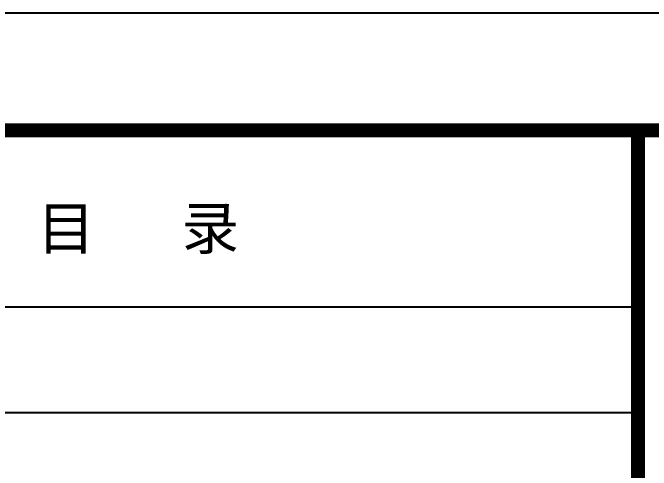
# Model space of a CAD drawing. Extents: x -2331248 to -1198620, y -977263 to -545844.
# Drawn here: x -2314812 to -2309386, y -710098 to -706208 of the extents above; entities that cross this region are included whole.
import ezdxf
from ezdxf.enums import TextEntityAlignment as Align

# ---------------------------------------------------------------- set-up
doc = ezdxf.new("R2010")
doc.units = 0
doc.header["$LTSCALE"] = 1000
doc.header["$MEASUREMENT"] = 0
doc.layers.get('0').update_dxf_attribs({"linetype": 'CONTINUOUS'})
doc.styles.add('黑体', font='SIMHEI.TTF', dxfattribs={"width": 1.4})

msp = doc.modelspace()

# ---------------------------------------------------------------- linework, layer by layer
for p, q in [((-2309498, -707208.1), (-2309498, -734108.1)), ((-2320748, -708708.1), (-2309498, -708708.1)), ((-2320748, -709608.1), (-2309498, -709608.1))]:
    msp.add_line(p, q)
msp.add_lwpolyline([(-2331248, -706208.1), (-2289248, -706208.1), (-2289248, -735908.1), (-2331248, -735908.1)], close=True)
at = {"const_width": 120}
msp.add_lwpolyline([(-2290248, -707208.1), (-2328748, -707208.1), (-2328748, -734108.1), (-2309498, -734108.1), (-2309498, -707208.1)], dxfattribs=at)

# ---------------------------------------------------------------- texts
at = {"style": '黑体'}
msp.add_text('图    纸   目   录', height=360, dxfattribs=at).set_placement((-2315094.7, -708032.6), align=Align.MIDDLE)

doc.saveas('drawing.dxf')
